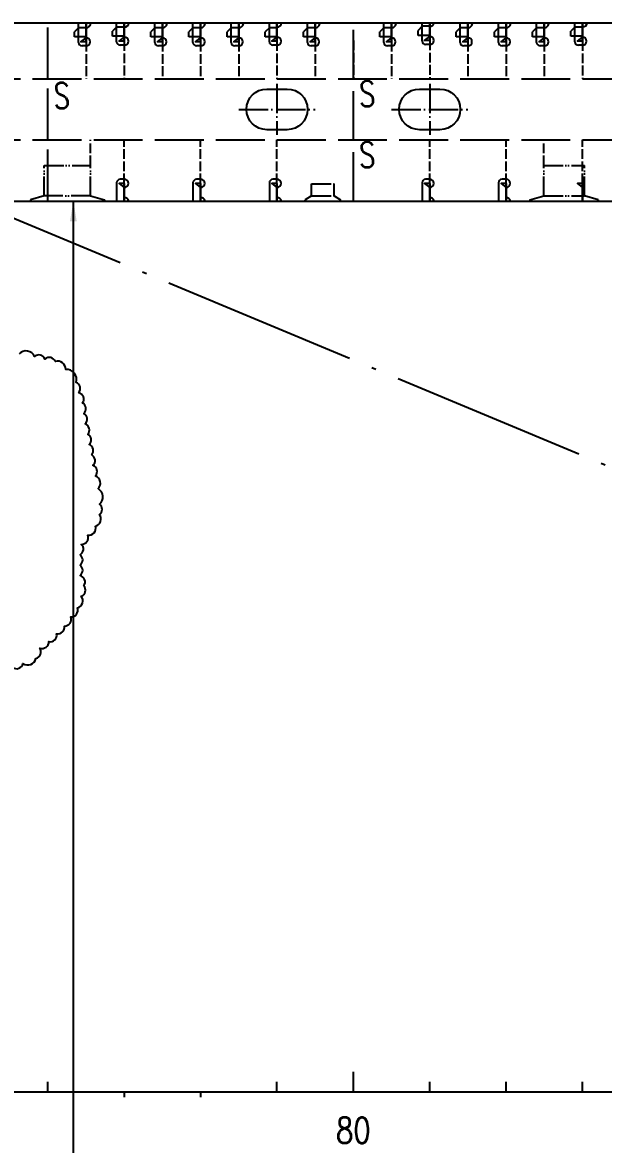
# Model space of a CAD drawing. Extents: x 373818 to 563892, y 592057 to 634257.
# Drawn here: x 481950 to 487657, y 615705 to 626723 of the extents above; entities that cross this region are included whole.
import ezdxf
from ezdxf.enums import TextEntityAlignment as Align

# ---------------------------------------------------------------- set-up
doc = ezdxf.new("R2010")
doc.units = 0
doc.header["$LTSCALE"] = 40
doc.header["$MEASUREMENT"] = 0
for name, pattern in [('ACAD_ISO02W100', [15, 12, -3]), ('ACAD_ISO04W100', [30.5, 24, -3, 0.5, -3]), ('ACAD_ISO05W100', [34, 24, -3, 0.5, -3, 0.5, -3])]:
    doc.linetypes.add(name, pattern=pattern)
doc.layers.get('0').update_dxf_attribs({"linetype": 'CONTINUOUS'})
doc.layers.get('DEFPOINTS').update_dxf_attribs({"linetype": 'CONTINUOUS'})
for name, color, linetype in [('01CONTINUOUS', 2, 'CONTINUOUS'), ('C-CEN', 4, 'ACAD_ISO04W100'), ('C-CON', 4, 'CONTINUOUS'), ('C-DAS', 4, 'ACAD_ISO02W100'), ('FRAME', 7, 'CONTINUOUS'), ('MODIFY', 7, 'CONTINUOUS'), ('Y-CON', 2, 'CONTINUOUS'), ('Y-DAS', 2, 'ACAD_ISO02W100')]:
    doc.layers.add(name, color=color, linetype=linetype)
doc.styles.add('ROMANS', font='romans.shx', dxfattribs={"width": 0.75, "height": 250, "bigfont": 'hzdx.shx'})

# ---------------------------------------------------------------- blocks, each defined once
blk = doc.blocks.new('A$C771200ED')
at = {"layer": 'C-CON', "linetype": 'ACAD_ISO05W100', "ltscale": 0.2}
for p, q in [((135, 350), (535, 350)), ((135, 50), (135, 350)), ((535, 50), (535, 350)), ((0, 12), (135, 50)), ((0, 12), (0, 0)), ((135, 50), (535, 50)), ((670, 12), (535, 50)), ((670, 12), (670, 0))]:
    blk.add_line(p, q, dxfattribs=at)
blk = doc.blocks.new('A$C3512239F')
at = {"color": 7, "linetype": 'Continuous'}
for p, q in [((475, 450), (275, 450)), ((275, 50), (475, 50))]:
    blk.add_line(p, q, dxfattribs=at)
at = {"color": 7, "linetype": 'ACAD_ISO04W100', "ltscale": 0.3}
for p, q in [((375, 0), (375, 500)), ((0, 250), (750, 250))]:
    blk.add_line(p, q, dxfattribs=at)
at = {"color": 7, "linetype": 'Continuous'}
for centre, start, end in [((275, 250), 90, 270), ((475, 250), 270, 90)]:
    blk.add_arc(centre, 200, start, end, dxfattribs=at)

msp = doc.modelspace()

# ---------------------------------------------------------------- linework, layer by layer
at = {"color": 7, "ltscale": 0.2}
for p, q in [((482500.3, 626527.7), (482500.3, 626719.9)), ((483250.3, 626527.7), (483250.3, 626719.9)), ((483625.3, 626527.7), (483625.3, 626719.9)), ((484000.3, 626527.7), (484000.3, 626719.9)), ((484750.3, 626527.7), (484750.3, 626719.9)), ((485500.3, 626527.7), (485500.3, 626719.9)), ((485875.3, 626541.3), (485875.3, 626719.5)), ((486250.3, 626527.7), (486250.3, 626719.9)), ((486625.3, 626527.7), (486625.3, 626719.9)), ((487000.3, 626527.7), (487000.3, 626719.9)), ((482500.3, 626671.7), (482460.3, 626631.7)), ((482460.3, 626582.2), (482460.3, 626631.7)), ((482575.3, 626671.7), (482500.3, 626671.7)), ((482875.3, 626678.6), (482835.3, 626638.6)), ((482835.3, 626589), (482835.3, 626638.6)), ((482875.3, 626534.6), (482875.3, 626712.8)), ((482950.3, 626678.6), (482875.3, 626678.6)), ((483250.3, 626671.7), (483210.3, 626631.7)), ((483210.3, 626582.2), (483210.3, 626631.7)), ((483325.3, 626671.7), (483250.3, 626671.7)), ((483625.3, 626671.7), (483585.3, 626631.7)), ((483585.3, 626582.2), (483585.3, 626631.7)), ((483700.3, 626671.7), (483625.3, 626671.7)), ((484000.3, 626671.7), (483960.3, 626631.7)), ((483960.3, 626582.2), (483960.3, 626631.7)), ((484075.3, 626671.7), (484000.3, 626671.7)), ((484375.3, 626671.7), (484335.3, 626631.7)), ((484335.3, 626582.2), (484335.3, 626631.7)), ((484375.3, 626534.5), (484375.3, 626712.7)), ((484450.3, 626671.7), (484375.3, 626671.7)), ((484750.3, 626671.7), (484710.3, 626631.7)), ((484710.3, 626582.2), (484710.3, 626631.7)), ((484825.3, 626671.7), (484750.3, 626671.7)), ((485500.3, 626671.7), (485460.3, 626631.7)), ((485460.3, 626582.2), (485460.3, 626631.7)), ((485575.3, 626671.7), (485500.3, 626671.7)), ((485875.3, 626685.3), (485835.3, 626645.3)), ((485835.3, 626595.7), (485835.3, 626645.3)), ((485950.3, 626685.3), (485875.3, 626685.3)), ((486250.3, 626671.7), (486210.3, 626631.7)), ((486210.3, 626582.2), (486210.3, 626631.7)), ((486325.3, 626671.7), (486250.3, 626671.7)), ((486625.3, 626671.7), (486585.3, 626631.7)), ((486585.3, 626582.2), (486585.3, 626631.7)), ((486700.3, 626671.7), (486625.3, 626671.7)), ((487000.3, 626671.7), (486960.3, 626631.7)), ((486960.3, 626582.2), (486960.3, 626631.7)), ((487075.3, 626671.7), (487000.3, 626671.7)), ((487375.3, 626678.5), (487335.3, 626638.5)), ((487335.3, 626588.9), (487335.3, 626638.5)), ((487375.3, 626534.5), (487375.3, 626712.7)), ((487450.3, 626678.5), (487375.3, 626678.5)), ((482575.3, 626582.2), (482460.3, 626582.2)), ((482950.3, 626589), (482835.3, 626589)), ((483325.3, 626582.2), (483210.3, 626582.2)), ((483700.3, 626582.2), (483585.3, 626582.2)), ((484075.3, 626582.2), (483960.3, 626582.2)), ((484450.3, 626582.2), (484335.3, 626582.2)), ((484825.3, 626582.2), (484710.3, 626582.2)), ((485575.3, 626582.2), (485460.3, 626582.2)), ((485950.3, 626595.7), (485835.3, 626595.7)), ((486325.3, 626582.2), (486210.3, 626582.2)), ((486700.3, 626582.2), (486585.3, 626582.2)), ((487075.3, 626582.2), (486960.3, 626582.2)), ((487450.3, 626588.9), (487335.3, 626588.9)), ((482875.3, 625148.1), (482875.3, 624969.9)), ((483625.3, 625148.1), (483625.3, 624969.9)), ((484375.3, 625148.1), (484375.3, 624969.9)), ((485875.3, 625148.1), (485875.3, 624969.9)), ((486625.3, 625148.1), (486625.3, 624969.9))]:
    msp.add_line(p, q, dxfattribs=at)
for p, q in [((482950.3, 626499.6), (482910.3, 626499.6)), ((484450.3, 626499.5), (484410.3, 626499.5)), ((485950.3, 626506.3), (485910.3, 626506.3)), ((487450.3, 626499.5), (487410.3, 626499.5)), ((482575.3, 626492.7), (482535.3, 626492.7)), ((483325.3, 626492.7), (483285.3, 626492.7)), ((483700.3, 626492.7), (483660.3, 626492.7)), ((484075.3, 626492.7), (484035.3, 626492.7)), ((484825.3, 626492.7), (484785.3, 626492.7)), ((485575.3, 626492.7), (485535.3, 626492.7)), ((486325.3, 626492.7), (486285.3, 626492.7)), ((486700.3, 626492.7), (486660.3, 626492.7)), ((487075.3, 626492.7), (487035.3, 626492.7)), ((482950.3, 625183.1), (482910.3, 625183.1)), ((483700.3, 625183.1), (483660.3, 625183.1)), ((484450.3, 625183.1), (484410.3, 625183.1)), ((485950.3, 625183.1), (485910.3, 625183.1)), ((486700.3, 625183.1), (486660.3, 625183.1)), ((482450.3, 607469.9), (482450.3, 624969.9)), ((485200.3, 616219.9), (485200.3, 616419.9)), ((482200.3, 616219.9), (482200.3, 616319.9)), ((484450.3, 616219.9), (484450.3, 616319.9)), ((485950.3, 616219.9), (485950.3, 616319.9)), ((486700.3, 616219.9), (486700.3, 616319.9)), ((487450.3, 616219.9), (487450.3, 616319.9)), ((523450.3, 616219.9), (481450.3, 616219.9)), ((482950.3, 616219.9), (482950.3, 616169.9)), ((483700.3, 616219.9), (483700.3, 616169.9))]:
    msp.add_line(p, q)
for centre, start, end in [((482575.3, 626716.7), 270, 4.02245), ((482950.3, 626723.6), 270, 355.30181), ((483325.3, 626716.7), 270, 4.02245), ((483700.3, 626716.7), 270, 4.02245), ((484075.3, 626716.7), 270, 4.02245), ((484450.3, 626723.5), 270, 355.40118), ((484825.3, 626716.7), 270, 4.02245), ((485575.3, 626716.7), 270, 4.02245), ((485950.3, 626730.3), 270, 346.64758), ((486325.3, 626716.7), 270, 4.02245), ((486700.3, 626716.7), 270, 4.02245), ((487075.3, 626716.7), 270, 4.02245), ((487450.3, 626723.5), 270, 0), ((482950.3, 624959.1), 13.8726, 90), ((483700.3, 624959.1), 13.8726, 90), ((484450.3, 624959.1), 13.8726, 90), ((485950.3, 624959.1), 13.8726, 90), ((486700.3, 624959.1), 13.8726, 90)]:
    msp.add_arc(centre, 45, start, end, dxfattribs=at)
for centre, radius, start, end in [((482535.3, 626527.7), 35, 180, 270), ((482575.3, 626532.7), 40, 270, 90), ((482910.3, 626534.6), 35, 180, 270), ((482950.3, 626539.6), 40, 270, 90), ((483285.3, 626527.7), 35, 180, 270), ((483325.3, 626532.7), 40, 270, 90), ((483660.3, 626527.7), 35, 180, 270), ((483700.3, 626532.7), 40, 270, 90), ((484035.3, 626527.7), 35, 180, 270), ((484075.3, 626532.7), 40, 270, 90), ((484410.3, 626534.5), 35, 180, 270), ((484450.3, 626539.5), 40, 270, 90), ((484785.3, 626527.7), 35, 180, 270), ((484825.3, 626532.7), 40, 270, 90), ((485535.3, 626527.7), 35, 180, 270), ((485575.3, 626532.7), 40, 270, 90), ((485910.3, 626541.3), 35, 180, 270), ((485950.3, 626546.3), 40, 270, 90), ((486285.3, 626527.7), 35, 180, 270), ((486325.3, 626532.7), 40, 270, 90), ((486660.3, 626527.7), 35, 180, 270), ((486700.3, 626532.7), 40, 270, 90), ((487035.3, 626527.7), 35, 180, 270), ((487075.3, 626532.7), 40, 270, 90), ((487410.3, 626534.5), 35, 180, 270), ((487450.3, 626539.5), 40, 270, 90), ((482910.3, 625148.1), 35, 90, 180), ((482950.3, 625143.1), 40, 270, 90), ((483660.3, 625148.1), 35, 90, 180), ((483700.3, 625143.1), 40, 270, 90), ((484410.3, 625148.1), 35, 90, 180), ((484450.3, 625143.1), 40, 270, 90), ((485910.3, 625148.1), 35, 90, 180), ((485950.3, 625143.1), 40, 270, 90), ((486660.3, 625148.1), 35, 90, 180), ((486700.3, 625143.1), 40, 270, 90)]:
    msp.add_arc(centre, radius, start, end)
at = {"color": 1, "linetype": 'ByBlock'}
msp.add_solid([(482417, 624769.9), (482483.7, 624769.9), (482450.3, 624969.9)], dxfattribs=at)
at = {"layer": '01CONTINUOUS'}
for p, q in [((455541.2, 626719.9), (524571.7, 626719.9)), ((450690.3, 624969.9), (526450.3, 624969.9)), ((451450.3, 624969.9), (526450.3, 624969.9))]:
    msp.add_line(p, q, dxfattribs=at)
msp.add_lwpolyline([(448615.2, 626143.5), (449600.3, 626312.8), (451164.8, 626509.5), (451228.2, 626515.9), (452850.3, 626643), (453803, 626688.3), (455541.2, 626719.9), (459350.3, 626719.9), (465850.3, 626719.9), (476450.3, 626719.9), (515850.3, 626719.9)], dxfattribs=at)
at = {"layer": 'C-CEN', "ltscale": 2}
msp.add_line((523450.3, 607469.9), (481450.3, 624969.9), dxfattribs=at)
at = {"layer": 'C-CON', "linetype": 'ACAD_ISO05W100', "ltscale": 0.2}
for p, q in [((482165.3, 625019.9), (482165.3, 625319.9)), ((482165.3, 625319.9), (482620.3, 625319.9)), ((482165.3, 625019.9), (482165.3, 625319.9)), ((482165.3, 625319.9), (482620.3, 625319.9)), ((482620.3, 625019.9), (482620.3, 625319.9)), ((482620.3, 625019.9), (482620.3, 625319.9)), ((484790.3, 625019.9), (484790.3, 625139.9)), ((484790.3, 625139.9), (485010.3, 625139.9)), ((485010.3, 625019.9), (485010.3, 625139.9)), ((482165.3, 625019.9), (482030.3, 624981.9)), ((482165.3, 625019.9), (482030.3, 624981.9)), ((482030.3, 624981.9), (482030.3, 624969.9)), ((482030.3, 624981.9), (482030.3, 624969.9)), ((482620.3, 625019.9), (482165.3, 625019.9)), ((482620.3, 625019.9), (482165.3, 625019.9)), ((482620.3, 625019.9), (482755.3, 624981.9)), ((482620.3, 625019.9), (482755.3, 624981.9)), ((482755.3, 624981.9), (482755.3, 624969.9)), ((482755.3, 624981.9), (482755.3, 624969.9)), ((484790.3, 625019.9), (484725.3, 624981.9)), ((484790.3, 625019.9), (484725.3, 624981.9)), ((484725.3, 624969.9), (484725.3, 624981.9)), ((484725.3, 624969.9), (484725.3, 624981.9)), ((484790.3, 625019.9), (485010.3, 625019.9)), ((484790.3, 625019.9), (485010.3, 625019.9)), ((485010.3, 625019.9), (485075.3, 624981.9)), ((485010.3, 625019.9), (485075.3, 624981.9)), ((485075.3, 624969.9), (485075.3, 624981.9)), ((485075.3, 624969.9), (485075.3, 624981.9))]:
    msp.add_line(p, q, dxfattribs=at)
at = {"layer": 'C-DAS'}
for p, q in [((451450.3, 626169.9), (527200.3, 626169.9)), ((451450.3, 625569.9), (532450.3, 625569.9))]:
    msp.add_line(p, q, dxfattribs=at)
at = {"layer": 'DEFPOINTS', "color": 0, "linetype": 'ByBlock'}
msp.add_point((482450.3, 624944.9), dxfattribs=at)
msp.add_point((482450.3, 624944.9), dxfattribs=at)
at = {"layer": 'MODIFY', "color": 1, "linetype": 'Continuous'}
msp.add_lwpolyline([(481853.3, 620389.3, 0.5205671), (481955.2, 620427.5, 0.5205671), (482082.6, 620478.4, 0.5205671), (482120.8, 620580.2, 0.5205671), (482210, 620643.8, 0.5205671), (482286.4, 620720.2, 0.5205671), (482362.8, 620796.6, 0.5205671), (482426.5, 620885.7, 0.5205671), (482490.2, 620974.8, 0.5205671), (482528.4, 621089.3, 0.5205671), (482553.9, 621191.2, 0.5205671), (482515.7, 621293, 0.5205671), (482515.7, 621394.8, 0.5205671), (482515.7, 621496.6, 0.5205671), (482528.4, 621598.5, 0.5205671), (482592.1, 621687.6, 0.5205671), (482668.5, 621776.7, 0.5205671), (482706.7, 621891.2, 0.5205671), (482706.7, 621993.1, 0.5205671), (482694, 622145.8, 0.5205671), (482668.5, 622273.1, 0.5205671), (482643.1, 622374.9, 0.5205671), (482630.3, 622476.7, 0.5205671), (482604.8, 622578.6, 0.5205671), (482592.1, 622680.4, 0.5205671), (482566.6, 622782.2, 0.5205671), (482553.9, 622884, 0.5205671), (482541.1, 622985.9, 0.5205671), (482502.9, 623087.7, 0.5205671), (482477.5, 623189.5, 0.5205671), (482375.6, 623316.8, 0.5205671), (482273.6, 623393.2, 0.5205671), (482171.7, 623418.6, 0.5205671), (482069.8, 623444.1, 0.5205671), (481917, 623469.6, 0.5205671)], format="xyb", dxfattribs=at)
at = {"layer": 'Y-CON'}
for p, q in [((482575.3, 626532.7), (482575.3, 626719.9)), ((482950.3, 626539.6), (482950.3, 626719.6)), ((483325.3, 626532.7), (483325.3, 626719.9)), ((483700.3, 626532.7), (483700.3, 626719.9)), ((484075.3, 626532.7), (484075.3, 626719.9)), ((484450.3, 626539.5), (484450.3, 626719.5)), ((484825.3, 626532.7), (484825.3, 626719.9)), ((485575.3, 626532.7), (485575.3, 626719.9)), ((485950.3, 626546.3), (485950.3, 626719.9)), ((486325.3, 626532.7), (486325.3, 626719.9)), ((486700.3, 626532.7), (486700.3, 626719.9)), ((487075.3, 626532.7), (487075.3, 626719.9)), ((487450.3, 626539.5), (487450.3, 626719.5)), ((482950.3, 625143.1), (482950.3, 624969.9)), ((483700.3, 625143.1), (483700.3, 624969.9)), ((484450.3, 625143.1), (484450.3, 624969.9)), ((485950.3, 625143.1), (485950.3, 624969.9)), ((486700.3, 625143.1), (486700.3, 624969.9)), ((487450.3, 625143.1), (487450.3, 624969.9))]:
    msp.add_line(p, q, dxfattribs=at)
for points in [[(482950.3, 626719.6), (482950.3, 626539.6), (482900.3, 626539.6), (482950.3, 626579.6)], [(484450.3, 626719.5), (484450.3, 626539.5), (484400.3, 626539.5), (484450.3, 626579.5)], [(485950.3, 626719.9), (485950.3, 626546.3), (485900.3, 626546.3), (485950.3, 626586.3)], [(487450.3, 626719.5), (487450.3, 626539.5), (487400.3, 626539.5), (487450.3, 626579.5)], [(482575.3, 626712.7), (482575.3, 626532.7), (482525.3, 626532.7), (482575.3, 626572.7)], [(483325.3, 626712.7), (483325.3, 626532.7), (483275.3, 626532.7), (483325.3, 626572.7)], [(483700.3, 626712.7), (483700.3, 626532.7), (483650.3, 626532.7), (483700.3, 626572.7)], [(484075.3, 626712.7), (484075.3, 626532.7), (484025.3, 626532.7), (484075.3, 626572.7)], [(484825.3, 626712.7), (484825.3, 626532.7), (484775.3, 626532.7), (484825.3, 626572.7)], [(485575.3, 626712.7), (485575.3, 626532.7), (485525.3, 626532.7), (485575.3, 626572.7)], [(486325.3, 626712.7), (486325.3, 626532.7), (486275.3, 626532.7), (486325.3, 626572.7)], [(486700.3, 626712.7), (486700.3, 626532.7), (486650.3, 626532.7), (486700.3, 626572.7)], [(487075.3, 626712.7), (487075.3, 626532.7), (487025.3, 626532.7), (487075.3, 626572.7)], [(482950.3, 624969.9), (482950.3, 625143.1), (482900.3, 625143.1), (482950.3, 625103.1)], [(483700.3, 624969.9), (483700.3, 625143.1), (483650.3, 625143.1), (483700.3, 625103.1)], [(484450.3, 624969.9), (484450.3, 625143.1), (484400.3, 625143.1), (484450.3, 625103.1)], [(485950.3, 624969.9), (485950.3, 625143.1), (485900.3, 625143.1), (485950.3, 625103.1)], [(486700.3, 624969.9), (486700.3, 625143.1), (486650.3, 625143.1), (486700.3, 625103.1)], [(487450.3, 624969.9), (487450.3, 625143.1), (487400.3, 625143.1), (487450.3, 625103.1)]]:
    msp.add_lwpolyline(points, dxfattribs=at)
at = {"layer": 'Y-DAS'}
for p, q in [((482200.3, 624994.9), (482200.3, 626719.9)), ((482200.3, 624969.9), (482200.3, 626719.9)), ((485200.3, 624969.9), (485200.3, 626719.9))]:
    msp.add_line(p, q, dxfattribs=at)
at = {"layer": 'Y-DAS', "ltscale": 0.2}
for p, q in [((482575.3, 626532.7), (482575.3, 626169.9)), ((482950.3, 626539.6), (482950.3, 626168.4)), ((483325.3, 626532.7), (483325.3, 626169.9)), ((483700.3, 626532.7), (483700.3, 626169.9)), ((484075.3, 626532.7), (484075.3, 626169.9)), ((484450.3, 626539.5), (484450.3, 626168.3)), ((484825.3, 626532.7), (484825.3, 626169.9)), ((485200.3, 626546.3), (485200.3, 626175.1)), ((485575.3, 626532.7), (485575.3, 626169.9)), ((485950.3, 626546.3), (485950.3, 626175.1)), ((486325.3, 626532.7), (486325.3, 626169.9)), ((486700.3, 626532.7), (486700.3, 626169.9)), ((487075.3, 626532.7), (487075.3, 626169.9)), ((487450.3, 626539.5), (487450.3, 626168.3)), ((482620.3, 625319.9), (482620.3, 625569.9)), ((482950.3, 625143.1), (482950.3, 625569.9)), ((483700.3, 625143.1), (483700.3, 625569.9)), ((484450.3, 625143.1), (484450.3, 625569.9)), ((485950.3, 625143.1), (485950.3, 625569.9)), ((486700.3, 625143.1), (486700.3, 625569.9)), ((487069.5, 625319.9), (487069.5, 625569.9)), ((487450.3, 625143.1), (487450.3, 625569.9))]:
    msp.add_line(p, q, dxfattribs=at)

# ---------------------------------------------------------------- block references
msp.add_blockref('A$C771200ED', (486934.5, 624969.9))
msp.add_blockref('A$C771200ED', (486934.5, 624969.9))
at = {"layer": 'C-CON', "xscale": -1, "rotation": 180}
for p in [(484075.3, 626119.9), (485575.3, 626119.9)]:
    msp.add_blockref('A$C3512239F', p, dxfattribs=at)

# ---------------------------------------------------------------- texts
at = {"char_height": 250, "width": 4189.533, "attachment_point": 7, "style": 'ROMANS'}
for insert in [(482256, 625879.7), (485256, 625899.7), (485256, 625899.7), (485256, 625299.7)]:
    msp.add_mtext('S', dxfattribs=dict(at, insert=insert))
at = {"layer": 'FRAME', "style": 'ROMANS', "width": 0.8}
msp.add_text('80', height=250, dxfattribs=at).set_placement((485200.3, 615844.9), align=Align.MIDDLE)

doc.saveas('drawing.dxf')
